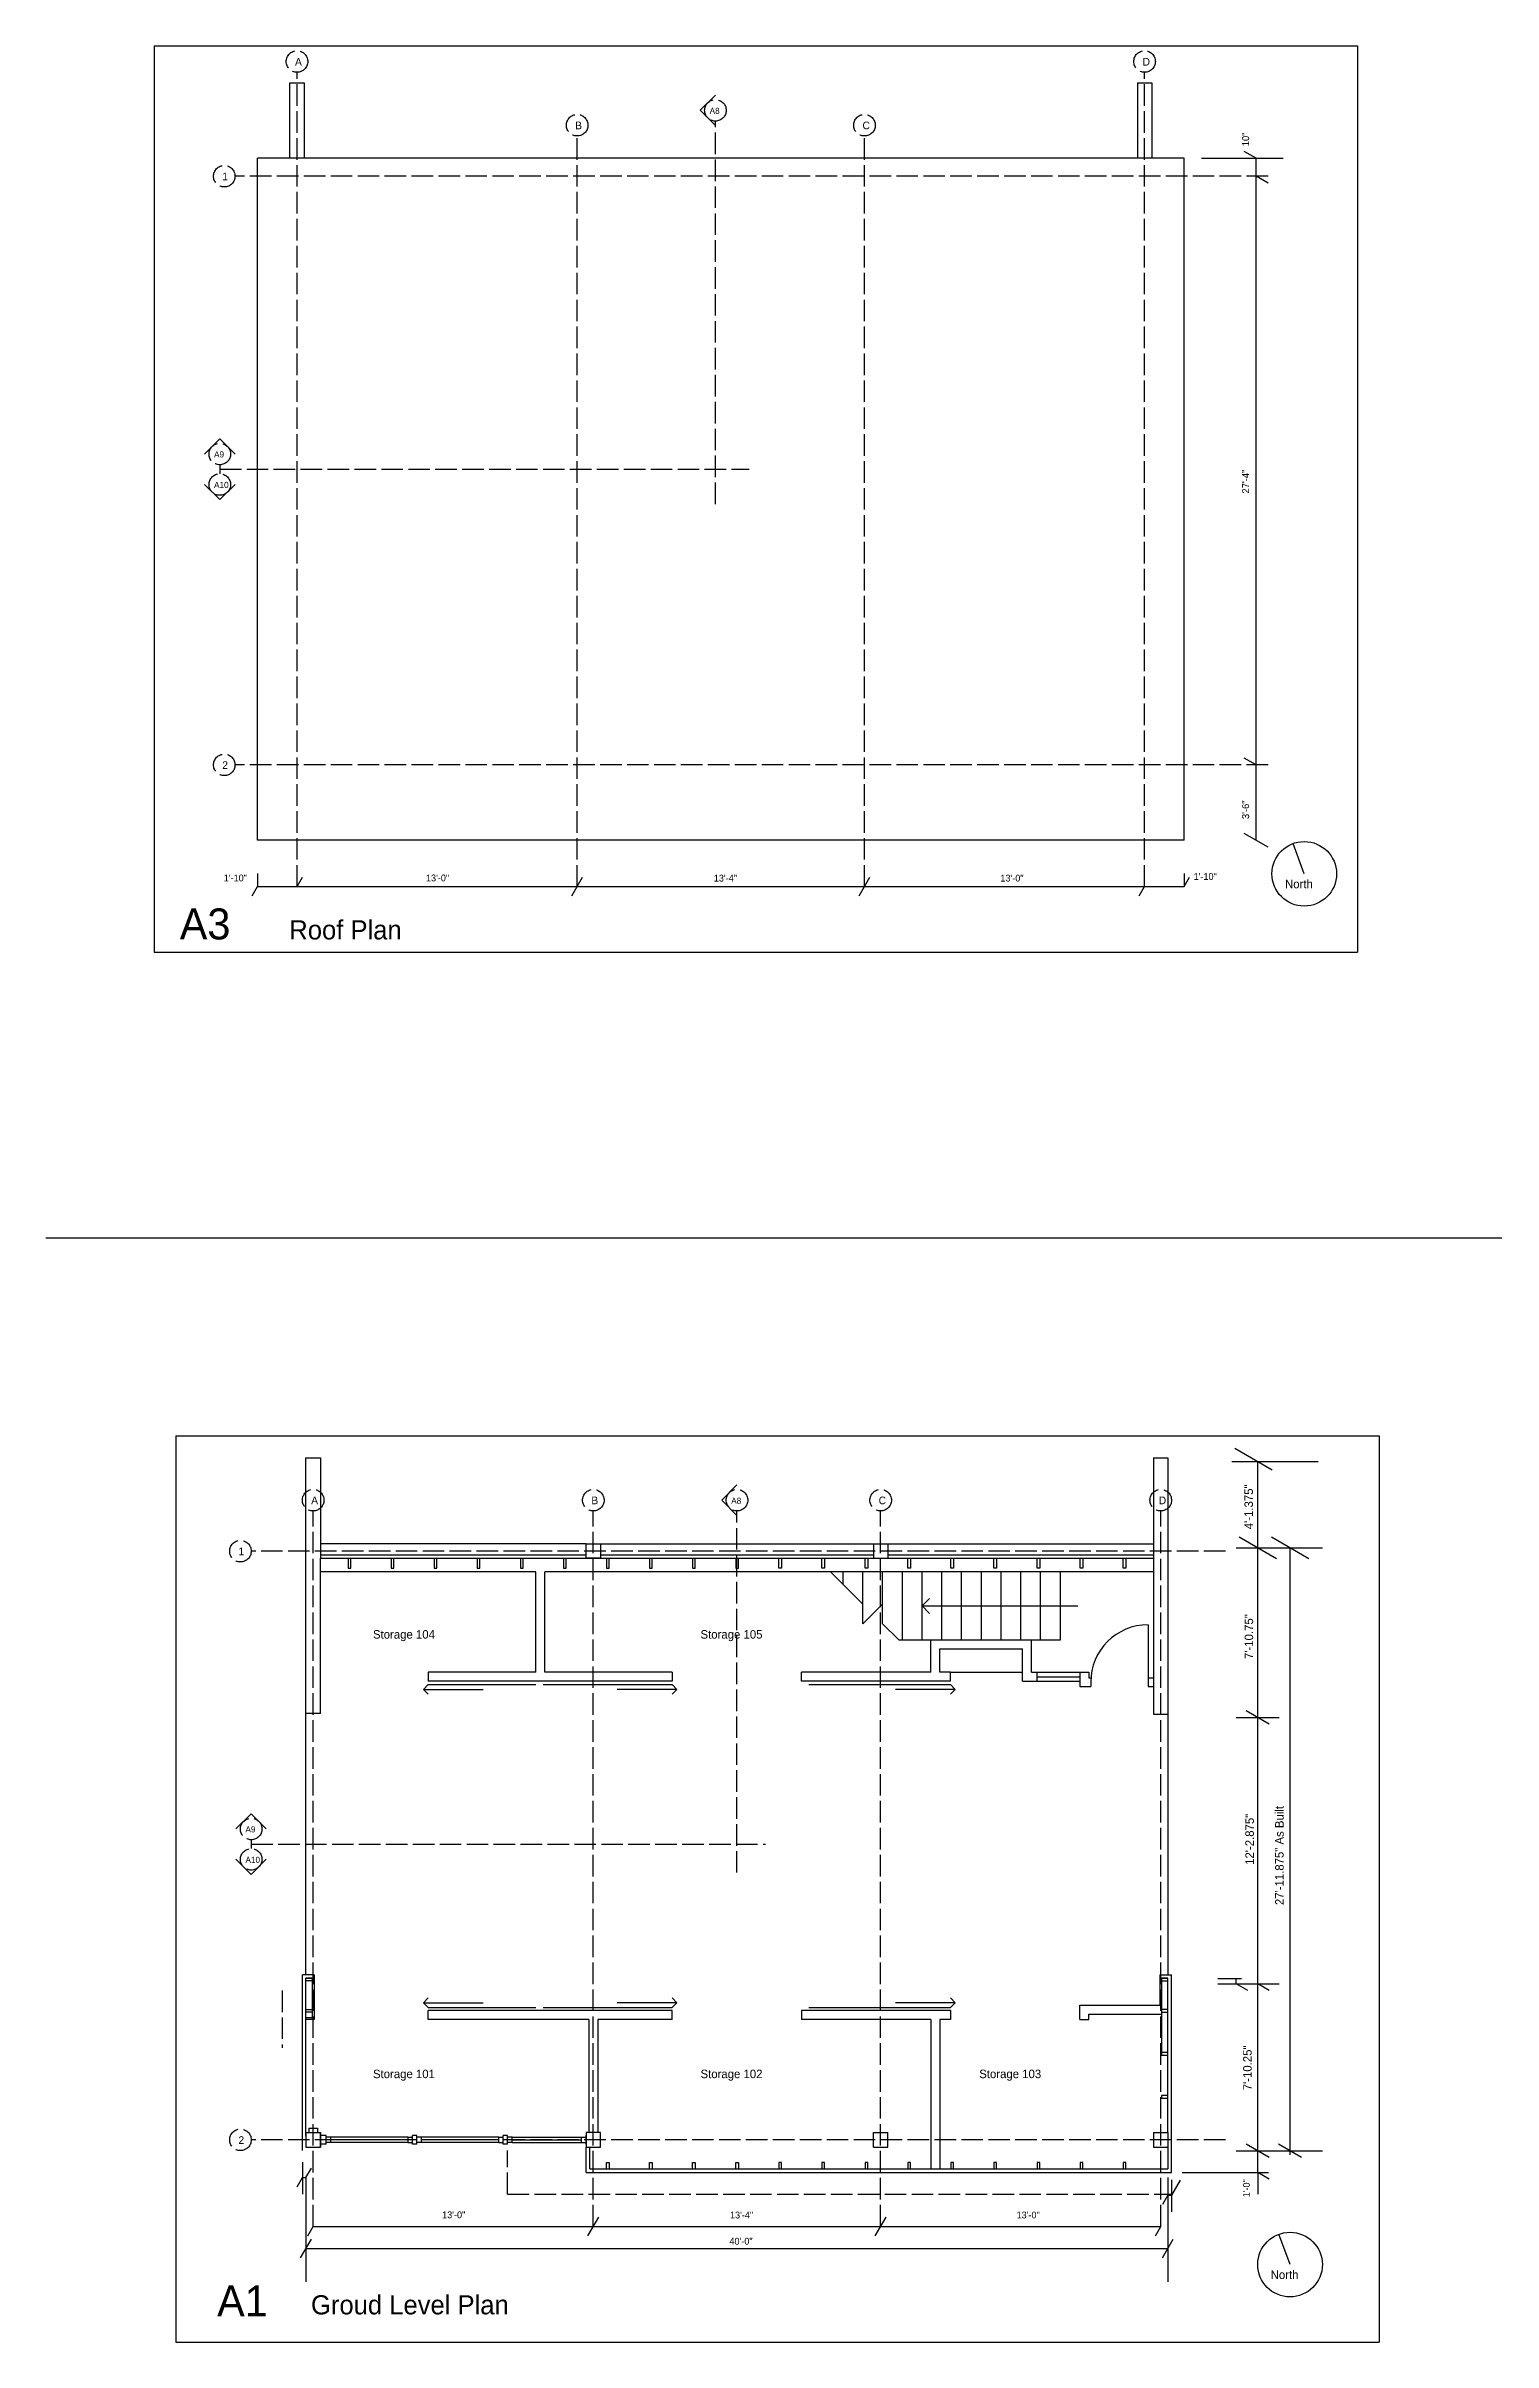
# Model space of a CAD drawing. Header units: inches. Extents: x -285 to 6358, y -2516 to 3346.
# Drawn here: x 1267 to 2073, y 723 to 2003 of the extents above; entities that cross this region are included whole.
import ezdxf

# ---------------------------------------------------------------- set-up
doc = ezdxf.new("R2010")
doc.units = ezdxf.units.IN
doc.header["$MEASUREMENT"] = 0
doc.linetypes.add('ACAD_ISO02W100', pattern=[15, 12, -3])
for name, color, linetype in [('const', 7, 'Continuous'), ('e1', 7, 'Continuous'), ('e2', 251, 'Continuous'), ('glass', 172, 'Continuous'), ('grid', 252, 'ACAD_ISO02W100'), ('millwork', 254, 'Continuous'), ('soffit', 253, 'ACAD_ISO02W100'), ('stairs', 140, 'Continuous'), ('walls', 7, 'Continuous')]:
    doc.layers.add(name, color=color, linetype=linetype)

msp = doc.modelspace()

# ---------------------------------------------------------------- linework, layer by layer
for p, q in [((1327.8, 2002.8), (1997.9, 2002.8)), ((1327.8, 2002.8), (1327.8, 1497.8)), ((1997.9, 2002.8), (1997.9, 1497.8)), ((1327.8, 1497.8), (1997.9, 1497.8)), ((1339.8, 1228.4), (1339.8, 723.4)), ((1339.8, 1228.4), (2009.9, 1228.4)), ((2009.9, 1228.4), (2009.9, 723.4)), ((1339.8, 723.4), (2009.9, 723.4))]:
    msp.add_line(p, q)
at = {"layer": 'const'}
for p, q in [((1941.5, 1940.2), (1934.8, 1944)), ((1941.5, 1560.2), (1941.5, 1940.2)), ((1948.1, 1926.3), (1941.5, 1930.2)), ((1941.5, 1602.2), (1934.8, 1606)), ((1948.1, 1556.3), (1934.8, 1564)), ((1385.3, 1541.7), (1385.3, 1534.4)), ((1407.3, 1534.4), (1410.3, 1539.6)), ((1560.3, 1529.2), (1566.3, 1539.6)), ((1720.3, 1529.2), (1726.3, 1539.6)), ((1901.3, 1541.7), (1901.3, 1534.4)), ((1901.3, 1534.4), (1904.3, 1539.6)), ((1382.3, 1529.2), (1385.3, 1534.4)), ((1385.3, 1534.4), (1901.3, 1534.4)), ((1876.3, 1529.2), (1879.3, 1534.4)), ((1950.3, 1209.3), (1929.5, 1221.3)), ((1975.9, 1213.9), (1927.9, 1213.9)), ((1942.3, 817.9), (1942.3, 1213.9)), ((1930.3, 1165.9), (1978.3, 1165.9)), ((1952.7, 1159.9), (1931.9, 1171.9)), ((1970.7, 1159.9), (1949.9, 1171.9)), ((1960.3, 827.7), (1960.3, 1165.9)), ((1948.7, 1067.7), (1935.8, 1075.1)), ((1930.3, 1071.4), (1954.3, 1071.4)), ((1920.1, 925.9), (1933.2, 925.9)), ((1920.1, 923), (1954.3, 923)), ((1930.3, 923), (1930.3, 925.9)), ((1936.7, 919.3), (1930.3, 923)), ((1948.7, 919.3), (1942.3, 923)), ((1948.7, 826.2), (1935.9, 833.6)), ((1966.7, 826.2), (1953.9, 833.6)), ((1412.3, 815.1), (1415.3, 820.3)), ((1930.3, 829.9), (1978.3, 829.9)), ((1407.3, 809.9), (1410.3, 815.1)), ((1410.3, 815.1), (1412.3, 815.1)), ((1412.3, 815.1), (1412.3, 757)), ((1892.3, 815.1), (1892.3, 757)), ((1899.1, 813.6), (1894.3, 805.3)), ((1900.3, 817.9), (1948.3, 817.9)), ((1948.7, 814.2), (1942.3, 817.9)), ((1892.3, 805.3), (1889.3, 800.1)), ((1892.3, 805.3), (1894.3, 805.3)), ((1409.3, 770.3), (1415.3, 780.7)), ((1413.3, 782.7), (1416.3, 787.9)), ((1416.3, 787.9), (1888.3, 787.9)), ((1569.3, 782.7), (1575.3, 793.1)), ((1729.3, 782.7), (1735.3, 793.1)), ((1885.3, 782.7), (1888.3, 787.9)), ((1889.3, 770.3), (1895.3, 780.7)), ((1412.3, 775.5), (1892.3, 775.5))]:
    msp.add_line(p, q, dxfattribs=at)
at = {"layer": 'e1'}
for p, q in [((1901.3, 1560.2), (1385.3, 1560.2)), ((1267.5, 1338.7), (6357.7, 1338.7)), ((1942.3, 817.9), (1942.3, 815.7)), ((1942.3, 817.9), (1942.3, 805.9))]:
    msp.add_line(p, q, dxfattribs=at)
for centre in [(1968.2, 1541.5), (1960.3, 766.6)]:
    msp.add_circle(centre, 18, dxfattribs=at)
at = {"layer": 'e2'}
for p, q in [((1910.9, 1940.2), (1956.5, 1940.2)), ((1568.3, 1168.1), (1420.3, 1168.1)), ((1576.3, 1168.1), (1728.3, 1168.1)), ((1736.3, 1168.1), (1884.3, 1168.1)), ((1412.3, 928.1), (1412.3, 1073.6)), ((1892.3, 1073.3), (1892.3, 928.1))]:
    msp.add_line(p, q, dxfattribs=at)
at = {"layer": 'glass'}
for p, q in [((1819.3, 1094.1), (1843.3, 1094.1)), ((1469.1, 837.6), (1426, 837.6)), ((1469.1, 834.6), (1426, 834.6)), ((1519.6, 837.6), (1476.6, 837.6)), ((1519.6, 834.6), (1476.6, 834.6)), ((1527.1, 837.6), (1565.8, 837.6)), ((1527.1, 834.6), (1565.8, 834.6))]:
    msp.add_line(p, q, dxfattribs=at)
at = {"layer": 'grid'}
for p, q in [((1407.3, 1534.4), (1407.3, 1988.1)), ((1879.3, 1534.4), (1879.3, 1988.1)), ((1640.3, 1747.5), (1640.3, 1960.9)), ((1563.3, 1534.4), (1563.3, 1952.6)), ((1723.3, 1534.4), (1723.3, 1952.6)), ((1948.1, 1930.2), (1372.8, 1930.2)), ((1364.3, 1769.4), (1364.3, 1764.4)), ((1364.3, 1766.9), (1659.1, 1766.9)), ((1948.1, 1602.2), (1372.8, 1602.2)), ((1416.3, 787.9), (1416.3, 1186.5)), ((1572.3, 787.9), (1572.3, 1186.5)), ((1652.3, 985), (1652.3, 1186.5)), ((1732.3, 787.9), (1732.3, 1186.5)), ((1888.3, 787.9), (1888.3, 1186.5)), ((1924.3, 1164.1), (1381.8, 1164.1)), ((1381.8, 1003.3), (1381.8, 998.4)), ((1381.8, 1000.8), (1668.1, 1000.8)), ((1924.3, 836.1), (1381.8, 836.1))]:
    msp.add_line(p, q, dxfattribs=at)
for centre in [(1407.3, 1994.1), (1879.3, 1994.1), (1640.3, 1966.9), (1563.3, 1958.6), (1723.3, 1958.6), (1366.8, 1930.2), (1364.3, 1775.4), (1364.3, 1758.4), (1366.8, 1602.2), (1416.3, 1192.5), (1572.3, 1192.5), (1652.3, 1192.5), (1732.3, 1192.5), (1888.3, 1192.5), (1375.8, 1164.1), (1381.8, 1009.3), (1381.8, 992.4), (1375.8, 836.1)]:
    msp.add_circle(centre, 6, dxfattribs=at)
at = {"layer": 'millwork'}
for p, q in [((1881.3, 1123.1), (1881.3, 1091.1)), ((1480.3, 1089.8), (1540.3, 1089.8)), ((1544.3, 1089.8), (1616.3, 1089.8)), ((1692.3, 1089.8), (1771.3, 1089.8)), ((1771.3, 1096.6), (1811.3, 1096.6)), ((1819.3, 1096.6), (1843.3, 1096.6)), ((1819.3, 1091.6), (1843.3, 1091.6)), ((1480.3, 909.9), (1540.3, 909.9)), ((1544.3, 909.9), (1616.3, 909.9)), ((1692.3, 909.9), (1771.3, 909.9)), ((1469.1, 836.1), (1426, 836.1)), ((1519.6, 836.1), (1476.6, 836.1)), ((1527.1, 836.1), (1565.8, 836.1))]:
    msp.add_line(p, q, dxfattribs=at)
msp.add_arc((1881.3, 1091.1), 32, 90, 180, dxfattribs=at)
at = {"layer": 'soffit'}
for p, q in [((1399, 919.3), (1399, 887.3)), ((1524.6, 805.9), (1524.6, 830.1)), ((1524.6, 805.9), (1894.3, 805.9))]:
    msp.add_line(p, q, dxfattribs=at)
at = {"layer": 'stairs'}
for p, q in [((1722.4, 1134.6), (1704.4, 1152.6)), ((1711.4, 1145.6), (1711.4, 1152.6)), ((1722.4, 1123.6), (1722.4, 1152.6)), ((1733.4, 1123.6), (1733.4, 1152.6)), ((1744.4, 1114.6), (1744.4, 1152.6)), ((1755.4, 1114.6), (1755.4, 1152.6)), ((1766.4, 1114.6), (1766.4, 1152.6)), ((1777.4, 1114.6), (1777.4, 1152.6)), ((1788.4, 1114.6), (1788.4, 1152.6)), ((1799.4, 1114.6), (1799.4, 1152.6)), ((1810.4, 1114.6), (1810.4, 1152.6)), ((1821.4, 1114.6), (1821.4, 1152.6)), ((1832.4, 1114.6), (1832.4, 1152.6)), ((1722.4, 1123.6), (1733.4, 1134.6)), ((1755.4, 1133.6), (1759.6, 1137.8)), ((1755.4, 1133.6), (1842.1, 1133.6)), ((1755.4, 1133.6), (1759.6, 1129.3)), ((1742.4, 1114.6), (1733.4, 1123.6)), ((1742.4, 1114.6), (1760.3, 1114.6)), ((1816.3, 1114.6), (1832.4, 1114.6)), ((1477.7, 1087.1), (1480.3, 1089.8)), ((1618.9, 1087.1), (1616.3, 1089.8)), ((1773.9, 1087.1), (1771.3, 1089.8)), ((1477.7, 1087.1), (1480.3, 1084.5)), ((1477.7, 1087.1), (1511, 1087.1)), ((1618.9, 1087.1), (1585.6, 1087.1)), ((1618.9, 1087.1), (1616.3, 1084.5)), ((1773.9, 1087.1), (1740.6, 1087.1)), ((1773.9, 1087.1), (1771.3, 1084.5)), ((1477.7, 912.5), (1480.3, 915.2)), ((1477.7, 912.5), (1480.3, 909.9)), ((1477.7, 912.5), (1511, 912.5)), ((1618.9, 912.5), (1585.6, 912.5)), ((1618.9, 912.5), (1616.3, 915.2)), ((1618.9, 912.5), (1616.3, 909.9)), ((1773.9, 912.5), (1740.6, 912.5)), ((1773.9, 912.5), (1771.3, 915.2)), ((1773.9, 912.5), (1771.3, 909.9))]:
    msp.add_line(p, q, dxfattribs=at)
at = {"layer": 'walls'}
for p, q in [((1403.3, 1940.2), (1403.3, 1982.2)), ((1403.3, 1982.2), (1411.3, 1982.2)), ((1411.3, 1982.2), (1411.3, 1940.2)), ((1640.3, 1975.3), (1631.8, 1966.9)), ((1875.3, 1982.2), (1883.3, 1982.2)), ((1875.3, 1982.2), (1875.3, 1940.2)), ((1883.3, 1982.2), (1883.3, 1940.2)), ((1640.3, 1958.4), (1631.8, 1966.9)), ((1385.3, 1560.2), (1385.3, 1940.2)), ((1901.3, 1940.2), (1385.3, 1940.2)), ((1901.3, 1560.2), (1901.3, 1940.2)), ((1355.8, 1775.4), (1364.3, 1783.9)), ((1372.8, 1775.4), (1364.3, 1783.9)), ((1355.8, 1758.4), (1364.3, 1750)), ((1372.8, 1758.4), (1364.3, 1750)), ((1968.2, 1541.5), (1962.1, 1558.4)), ((1412.3, 1073.6), (1412.3, 1216.1)), ((1412.3, 1216.1), (1420.3, 1216.1)), ((1420.3, 1216.1), (1420.3, 1168.1)), ((1884.3, 1216.1), (1884.3, 1168.1)), ((1884.3, 1216.1), (1892.3, 1216.1)), ((1892.3, 1216.1), (1892.3, 1073.3)), ((1652.3, 1201), (1643.8, 1192.5)), ((1652.3, 1184), (1643.8, 1192.5)), ((1420.3, 1168.1), (1420.3, 1160.1)), ((1568.3, 1168.1), (1576.3, 1168.1)), ((1568.3, 1160.1), (1568.3, 1168.1)), ((1576.3, 1168.1), (1576.3, 1160.1)), ((1728.3, 1168.1), (1736.3, 1168.1)), ((1728.3, 1168.1), (1728.3, 1160.1)), ((1736.3, 1168.1), (1736.3, 1160.1)), ((1884.3, 1168.1), (1884.3, 1160.1)), ((1420.3, 1162.1), (1568.3, 1162.1)), ((1420.3, 1073.6), (1420.3, 1160.1)), ((1420.3, 1160.1), (1884.3, 1160.1)), ((1540.3, 1152.6), (1420.3, 1152.6)), ((1540.3, 1096.6), (1540.3, 1152.6)), ((1545.3, 1096.6), (1545.3, 1152.6)), ((1884.3, 1152.6), (1545.3, 1152.6)), ((1576.3, 1160.1), (1568.3, 1160.1)), ((1576.3, 1162.1), (1728.3, 1162.1)), ((1728.3, 1160.1), (1736.3, 1160.1)), ((1736.3, 1162.1), (1884.3, 1162.1)), ((1884.3, 1160.1), (1884.3, 1073.3)), ((1760.3, 1114.6), (1816.3, 1114.6)), ((1760.3, 1096.6), (1760.3, 1114.6)), ((1816.3, 1096.6), (1816.3, 1114.6)), ((1765.3, 1109.6), (1811.3, 1109.6)), ((1765.3, 1096.6), (1765.3, 1109.6)), ((1811.3, 1091.6), (1811.3, 1109.6)), ((1540.3, 1096.6), (1480.3, 1096.6)), ((1480.3, 1096.6), (1480.3, 1091.6)), ((1616.3, 1091.6), (1480.3, 1091.6)), ((1616.3, 1096.6), (1545.3, 1096.6)), ((1616.3, 1096.6), (1616.3, 1091.6)), ((1760.3, 1096.6), (1688.3, 1096.6)), ((1688.3, 1091.6), (1688.3, 1096.6)), ((1771.3, 1091.6), (1688.3, 1091.6)), ((1771.3, 1096.6), (1765.3, 1096.6)), ((1771.3, 1091.6), (1771.3, 1096.6)), ((1811.3, 1091.6), (1819.3, 1091.6)), ((1816.3, 1096.6), (1819.3, 1096.6)), ((1819.3, 1096.6), (1819.3, 1091.6)), ((1843.3, 1096.6), (1848.3, 1096.6)), ((1843.3, 1096.6), (1843.3, 1088.6)), ((1843.3, 1088.6), (1849.3, 1088.6)), ((1848.3, 1096.6), (1848.3, 1093.6)), ((1848.3, 1093.6), (1849.3, 1093.6)), ((1849.3, 1091.6), (1849.3, 1088.6)), ((1881.3, 1093.6), (1884.3, 1093.6)), ((1881.3, 1093.6), (1881.3, 1088.6)), ((1881.3, 1088.6), (1884.3, 1088.6)), ((1420.3, 1073.6), (1412.3, 1073.6)), ((1884.3, 1073.3), (1892.3, 1073.3)), ((1373.3, 1009.3), (1381.8, 1017.8)), ((1390.2, 1009.3), (1381.8, 1017.8)), ((1373.3, 992.4), (1381.8, 983.9)), ((1390.2, 992.4), (1381.8, 983.9)), ((1410.3, 830.1), (1410.3, 928.1)), ((1416.8, 928.1), (1410.3, 928.1)), ((1412.3, 838.1), (1412.3, 926.1)), ((1416.8, 926.1), (1412.3, 926.1)), ((1415.8, 924.6), (1415.8, 904.1)), ((1416.8, 928.1), (1416.8, 903.1)), ((1887.8, 928.1), (1887.8, 911.1)), ((1887.8, 928.1), (1894.3, 928.1)), ((1887.8, 926.1), (1892.3, 926.1)), ((1888.8, 924.6), (1888.8, 884.8)), ((1892.3, 840.1), (1892.3, 926.1)), ((1894.3, 817.9), (1894.3, 928.1)), ((1843.3, 911.1), (1887.8, 911.1)), ((1843.3, 903.1), (1843.3, 911.1)), ((1881.3, 911.1), (1884.3, 911.1)), ((1415.8, 904.1), (1412.3, 904.1)), ((1416.8, 903.1), (1412.3, 903.1)), ((1616.3, 908.1), (1480.3, 908.1)), ((1480.3, 903.1), (1480.3, 908.1)), ((1569.8, 903.1), (1480.3, 903.1)), ((1569.8, 903.1), (1569.8, 840.1)), ((1574.8, 903.1), (1574.8, 840.1)), ((1616.3, 903.1), (1574.8, 903.1)), ((1616.3, 903.1), (1616.3, 908.1)), ((1771.3, 908.1), (1688.3, 908.1)), ((1688.3, 908.1), (1688.3, 903.1)), ((1760.3, 903.1), (1688.3, 903.1)), ((1760.3, 903.1), (1760.3, 819.9)), ((1765.3, 903.1), (1765.3, 819.9)), ((1771.3, 903.1), (1765.3, 903.1)), ((1771.3, 908.1), (1771.3, 903.1)), ((1843.3, 903.1), (1848.3, 903.1)), ((1848.3, 906.1), (1888.8, 906.1)), ((1848.3, 906.1), (1849.3, 906.1)), ((1848.3, 903.1), (1848.3, 906.1)), ((1412.3, 840.1), (1412.3, 832.1)), ((1412.3, 840.1), (1420.3, 840.1)), ((1412.3, 840.1), (1412.3, 832.1)), ((1412.3, 840.1), (1420.3, 840.1)), ((1412.3, 832.1), (1420.3, 832.1)), ((1412.3, 832.1), (1420.3, 832.1)), ((1413.8, 842.6), (1418.8, 842.6)), ((1413.8, 842.6), (1413.8, 840.1)), ((1418.8, 842.6), (1418.8, 840.1)), ((1420.3, 840.1), (1420.3, 832.1)), ((1420.3, 840.1), (1420.3, 832.1)), ((1420.3, 832.1), (1420.3, 840.1)), ((1423.5, 838.6), (1420.3, 838.6)), ((1423.5, 833.6), (1420.3, 833.6)), ((1423.5, 833.6), (1423.5, 838.6)), ((1426, 837.6), (1423.5, 837.6)), ((1426, 834.6), (1423.5, 834.6)), ((1426, 837.6), (1426, 834.6)), ((1469.1, 837.6), (1471.6, 837.6)), ((1469.1, 837.6), (1469.1, 834.6)), ((1469.1, 834.6), (1471.6, 834.6)), ((1471.6, 833.6), (1471.6, 838.6)), ((1474.1, 838.6), (1471.6, 838.6)), ((1474.1, 833.6), (1471.6, 833.6)), ((1474.1, 833.6), (1474.1, 838.6)), ((1476.6, 837.6), (1474.1, 837.6)), ((1476.6, 834.6), (1474.1, 834.6)), ((1476.6, 834.6), (1476.6, 837.6)), ((1519.6, 837.6), (1522.1, 837.6)), ((1519.6, 834.6), (1519.6, 837.6)), ((1519.6, 834.6), (1522.1, 834.6)), ((1522.1, 833.6), (1522.1, 838.6)), ((1524.6, 838.6), (1522.1, 838.6)), ((1524.6, 833.6), (1522.1, 833.6)), ((1524.6, 833.6), (1524.6, 838.6)), ((1524.6, 833.6), (1524.6, 838.6)), ((1527.1, 837.6), (1524.6, 837.6)), ((1527.1, 834.6), (1524.6, 834.6)), ((1527.1, 834.6), (1527.1, 837.6)), ((1565.8, 837.6), (1568.3, 837.6)), ((1565.8, 834.6), (1565.8, 837.6)), ((1565.8, 834.6), (1568.3, 834.6)), ((1576.3, 840.1), (1568.3, 840.1)), ((1568.3, 840.1), (1568.3, 832.1)), ((1568.3, 833.6), (1568.3, 838.6)), ((1568.3, 832.1), (1576.3, 832.1)), ((1568.3, 817.9), (1568.3, 832.1)), ((1570.3, 819.9), (1570.3, 832.1)), ((1576.3, 832.1), (1576.3, 840.1)), ((1728.3, 832.1), (1728.3, 840.1)), ((1728.3, 840.1), (1736.3, 840.1)), ((1728.3, 832.1), (1736.3, 832.1)), ((1736.3, 832.1), (1736.3, 840.1)), ((1884.3, 840.1), (1884.3, 832.1)), ((1884.3, 840.1), (1892.3, 840.1)), ((1884.3, 832.1), (1892.3, 832.1)), ((1892.3, 840.1), (1892.3, 819.9)), ((1410.3, 823.7), (1410.3, 805.8)), ((1570.3, 819.9), (1892.3, 819.9)), ((1568.3, 817.9), (1894.3, 817.9)), ((1894.3, 813.9), (1894.3, 796)), ((1960.3, 766.6), (1954.1, 783.5))]:
    msp.add_line(p, q, dxfattribs=at)
for points in [[(1435.7, 1160.1), (1435.7, 1154.6), (1437.2, 1154.6), (1437.2, 1160.1)], [(1459.7, 1160.1), (1459.7, 1154.6), (1461.2, 1154.6), (1461.2, 1160.1)], [(1483.7, 1160.1), (1483.7, 1154.6), (1485.2, 1154.6), (1485.2, 1160.1)], [(1507.7, 1160.1), (1507.7, 1154.6), (1509.2, 1154.6), (1509.2, 1160.1)], [(1531.7, 1160.1), (1531.7, 1154.6), (1533.2, 1154.6), (1533.2, 1160.1)], [(1555.7, 1160.1), (1555.7, 1154.6), (1557.2, 1154.6), (1557.2, 1160.1)], [(1579.6, 1160.1), (1579.6, 1154.6), (1581.1, 1154.6), (1581.1, 1160.1)], [(1603.6, 1160.1), (1603.6, 1154.6), (1605.1, 1154.6), (1605.1, 1160.1)], [(1627.6, 1160.1), (1627.6, 1154.6), (1629.1, 1154.6), (1629.1, 1160.1)], [(1651.6, 1160.1), (1651.6, 1154.6), (1653.1, 1154.6), (1653.1, 1160.1)], [(1677.1, 1160.1), (1677.1, 1154.6), (1675.6, 1154.6), (1675.6, 1160.1)], [(1701.1, 1160.1), (1701.1, 1154.6), (1699.6, 1154.6), (1699.6, 1160.1)], [(1725.1, 1160.1), (1725.1, 1154.6), (1723.6, 1154.6), (1723.6, 1160.1)], [(1748.9, 1160.1), (1748.9, 1154.6), (1747.4, 1154.6), (1747.4, 1160.1)], [(1772.9, 1160.1), (1772.9, 1154.6), (1771.4, 1154.6), (1771.4, 1160.1)], [(1796.9, 1160.1), (1796.9, 1154.6), (1795.4, 1154.6), (1795.4, 1160.1)], [(1820.9, 1160.1), (1820.9, 1154.6), (1819.4, 1154.6), (1819.4, 1160.1)], [(1844.9, 1160.1), (1844.9, 1154.6), (1843.4, 1154.6), (1843.4, 1160.1)], [(1868.9, 1160.1), (1868.9, 1154.6), (1867.4, 1154.6), (1867.4, 1160.1)], [(1412.3, 926.1), (1415.8, 926.1), (1415.8, 924.6), (1412.3, 924.6)], [(1892.3, 926.1), (1888.8, 926.1), (1888.8, 924.6), (1892.3, 924.6)], [(1412.3, 908.8), (1415.8, 908.8), (1415.8, 907.3), (1412.3, 907.3)], [(1892.3, 908.8), (1888.8, 908.8), (1888.8, 907.3), (1892.3, 907.3)], [(1892.3, 884.8), (1888.8, 884.8), (1888.8, 883.3), (1892.3, 883.3)], [(1892.3, 860.8), (1888.8, 860.8), (1888.8, 859.3), (1892.3, 859.3)], [(1579.6, 819.9), (1579.6, 823.4), (1581.1, 823.4), (1581.1, 819.9)], [(1603.6, 819.9), (1603.6, 823.4), (1605.1, 823.4), (1605.1, 819.9)], [(1627.6, 819.9), (1627.6, 823.4), (1629.1, 823.4), (1629.1, 819.9)], [(1651.6, 819.9), (1651.6, 823.4), (1653.1, 823.4), (1653.1, 819.9)], [(1677.1, 819.9), (1677.1, 823.4), (1675.6, 823.4), (1675.6, 819.9)], [(1701.1, 819.9), (1701.1, 823.4), (1699.6, 823.4), (1699.6, 819.9)], [(1725.1, 819.9), (1725.1, 823.4), (1723.6, 823.4), (1723.6, 819.9)], [(1748.9, 819.9), (1748.9, 823.4), (1747.4, 823.4), (1747.4, 819.9)], [(1772.9, 819.9), (1772.9, 823.4), (1771.4, 823.4), (1771.4, 819.9)], [(1796.9, 819.9), (1796.9, 823.4), (1795.4, 823.4), (1795.4, 819.9)], [(1820.9, 819.9), (1820.9, 823.4), (1819.4, 823.4), (1819.4, 819.9)], [(1844.9, 819.9), (1844.9, 823.4), (1843.4, 823.4), (1843.4, 819.9)], [(1868.9, 819.9), (1868.9, 823.4), (1867.4, 823.4), (1867.4, 819.9)]]:
    msp.add_lwpolyline(points, dxfattribs=at)

# ---------------------------------------------------------------- texts
at = {"layer": 'const', "attachment_point": 1}
for s, insert, char_height, width in [('A', (1406.2, 1996.1), 4.26, 1625.197), ('D', (1878.2, 1996.1), 4.26, 1625.197), ('B', (1562.2, 1960.6), 4.26, 1625.197), ('A8', (1637.1, 1968.3), 3.41, 1300.158), ('C', (1722.2, 1960.6), 4.26, 1625.197), ('1', (1365.7, 1932.2), 4.26, 1625.197), ('A9', (1361.1, 1776.9), 3.41, 1300.158), ('A10', (1361.1, 1759.9), 3.41, 1300.158), ('2', (1365.7, 1604.2), 4.26, 1625.197), ('1\'-10"', (1366.5, 1541.1), 3.79, 1444.62), ('13\'-0"', (1479.1, 1541.1), 3.79, 1444.62), ('13\'-4"', (1639.4, 1541), 3.79, 1444.62), ('13\'-0"', (1799, 1541), 3.79, 1444.62), ('1\'-10"', (1906.6, 1541.9), 3.79, 1444.62), ('North', (1957.5, 1538.2), 4.74, 1805.775), ('A3', (1342, 1522.2), 17.26, 6582.049), ('Roof Plan', (1403, 1515.6), 10.66, 4062.993), ('A', (1415.2, 1194.5), 4.26, 1625.197), ('B', (1571.2, 1194.5), 4.26, 1625.197), ('A8', (1649.1, 1193.9), 3.41, 1300.158), ('C', (1731.2, 1194.5), 4.26, 1625.197), ('D', (1887.2, 1194.5), 4.26, 1625.197), ('1', (1374.7, 1166.1), 4.26, 1625.197), ('Storage 104', (1449.6, 1120.1), 4.736, 1805.775), ('Storage 105', (1632, 1120.1), 4.736, 1805.775), ('A9', (1378.6, 1010.8), 3.41, 1300.158), ('A10', (1378.6, 993.8), 3.41, 1300.158), ('Storage 101', (1449.6, 875.2), 4.736, 1805.775), ('Storage 102', (1632, 875.2), 4.736, 1805.775), ('Storage 103', (1787.2, 875.2), 4.736, 1805.775), ('2', (1374.7, 838.1), 4.26, 1625.197), ('13\'-0"', (1488.1, 796.2), 3.79, 1444.62), ('13\'-4"', (1648.4, 796.1), 3.79, 1444.62), ('13\'-0"', (1808, 796.1), 3.79, 1444.62), ('40\'-0"', (1648.1, 781.5), 3.79, 1444.62), ('A1', (1362.8, 755), 17.26, 6582.049), ('North', (1949.5, 763.3), 4.74, 1805.775), ('Groud Level Plan', (1415.1, 749.5), 10.656, 4062.993)]:
    msp.add_mtext(s, dxfattribs=dict(at, insert=insert, char_height=char_height, width=width))
at = {"layer": 'const', "attachment_point": 1, "rotation": 90}
for s, insert, char_height, width in [('10"', (1933.6, 1946.9), 3.91, 1491.22), ('27\'-4"', (1933.6, 1753.4), 3.91, 1491.22), ('3\'-6"', (1933.6, 1572), 3.91, 1491.22), ('4\'-1.375"', (1934.9, 1176.3), 4.74, 1805.775), ('7\'-10.75"', (1935, 1104), 4.74, 1805.775), ('12\'-2.875"', (1935.4, 989.3), 4.74, 1805.775), ('27\'-11.875" As Built', (1952, 966.9), 4.736, 1805.775), ('7\'-10.25"', (1934.2, 863.7), 4.74, 1805.775), ('1\'-0"', (1934.1, 804.1), 3.78, 1439.96)]:
    msp.add_mtext(s, dxfattribs=dict(at, insert=insert, char_height=char_height, width=width))

doc.saveas('drawing.dxf')
